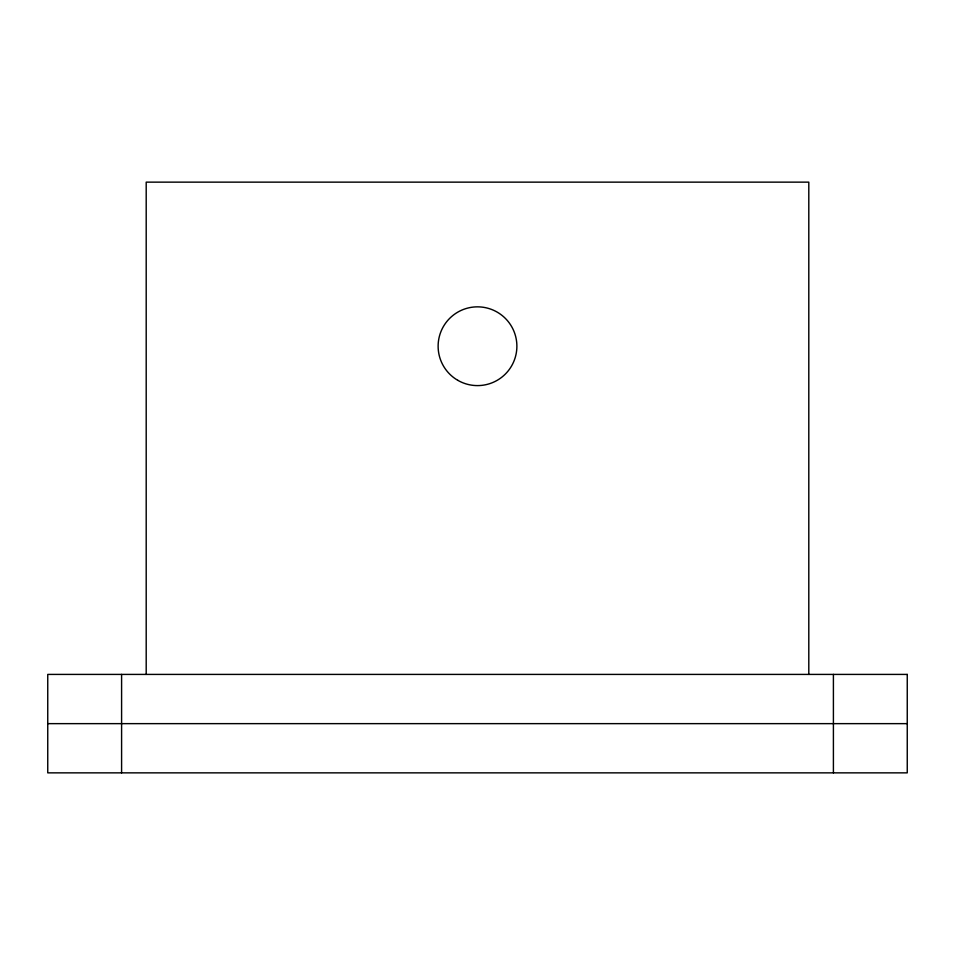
<?xml version="1.0" encoding="UTF-8"?>
<svg xmlns="http://www.w3.org/2000/svg" width="955" height="955" viewBox="0 0 955 955"><rect width="100%" height="100%" fill="white"/><g stroke="black" fill="none" stroke-linecap="round" stroke-linejoin="round"><path stroke-width="1.43" d="M47.75 723.639L907.25 723.639M833.405 674.409L833.405 772.858M808.801 674.409L808.801 182.142L146.199 182.142L146.199 674.409M121.595 674.409L121.595 772.858M907.25 674.409L47.75 674.409L47.75 772.858L907.25 772.858L907.25 674.409M457.815 380.329A39.382 39.382 0 0 0 516.882 346.223A39.382 39.382 0 0 0 457.815 312.118A39.382 39.382 0 0 0 457.815 380.329"/></g></svg>
